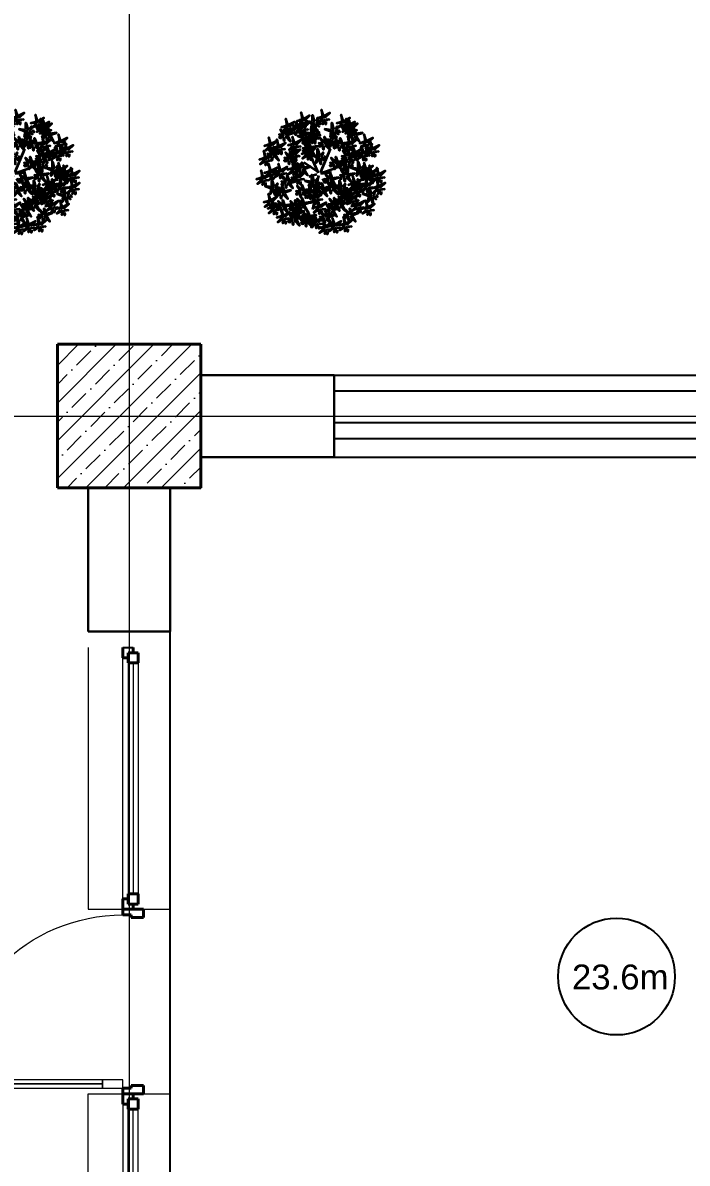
# Model space of a CAD drawing. Header units: millimetres. Extents: x 1531071 to 1560283, y -701792 to -691067.
# Drawn here: x 1545039 to 1545363, y -696759 to -696203 of the extents above; entities that cross this region are included whole.
import ezdxf

# ---------------------------------------------------------------- set-up
doc = ezdxf.new("R2010")
doc.units = ezdxf.units.MM
doc.header["$LTSCALE"] = 20
doc.header["$MEASUREMENT"] = 0
doc.linetypes.add('Dot & Dashed', pattern=[670.277762, 352.777767, -176.388884, 0, -141.111112])
doc.layers.add('AS-0', color=7, linetype='Continuous')
doc.layers.add('L-tree', color=102, linetype='Continuous')
for name, color, linetype, lineweight in [('L-shrub', 74, 'Continuous', 35), ('OXLAR', 6, 'Continuous', 5), ('Qapi', 5, 'Continuous', 13), ('RAZMERI', 251, 'Continuous', 5), ('wall ext', 30, 'Continuous', 30)]:
    doc.layers.add(name, color=color, linetype=linetype, lineweight=lineweight)
for name, color, linetype, lineweight, true_color in [('Двери ArchiCAD_Ном._пера__23', 7, 'Continuous', 40, 0xff6600), ('Двери ArchiCAD_Ном._пера__3', 7, 'Continuous', 20, 0xff6600), ('Двери ArchiCAD_Ном._пера__47', 7, 'Continuous', 25, 0x373737), ('Конструктив - Колонны_Ном._пера__202', 7, 'Continuous', 0, 0x38637a), ('Конструктив - Колонны_Ном._пера__28', 7, 'Continuous', 40, 0xffe4e1), ('Окна ArchiCAD_Ном._пера__23', 7, 'Continuous', 40, 0xff6600), ('Окна ArchiCAD_Ном._пера__3', 7, 'Continuous', 20, 0xff6600), ('Окна ArchiCAD_Ном._пера__47', 7, 'Continuous', 25, 0x373737)]:
    doc.layers.add(name, color=color, linetype=linetype, lineweight=lineweight, true_color=true_color)
doc.styles.add('СГЕНЕРИР_СТИЛЬ_1', font='arial.ttf')

# ---------------------------------------------------------------- blocks, each defined once
blk = doc.blocks.new('Однопольная дверь 17')
at = {"layer": 'Двери ArchiCAD_Ном._пера__23', "linetype": 'Continuous'}
for p, q in [((-422, 0), (-450, 0)), ((-450, 0), (-450, -100)), ((-422, -40), (-422, 0)), ((450, 0), (422, 0)), ((422, 0), (422, -40)), ((450, -100), (450, 0)), ((-410, -40), (-422, -40)), ((-410, -100), (-410, -40)), ((422, -40), (410, -40)), ((410, -40), (410, -100)), ((-450, -100), (-410, -100)), ((410, -100), (450, -100))]:
    blk.add_line(p, q, dxfattribs=at)
at = {"layer": 'Двери ArchiCAD_Ном._пера__3', "linetype": 'Continuous'}
for p, q in [((382, 744), (382, 844)), ((382, 844), (422, 844)), ((422, 844), (422, 744)), ((382, 744), (402, 744)), ((382, 100), (382, 744)), ((422, 744), (382, 744)), ((402, 744), (422, 744)), ((402, 100), (402, 744)), ((402, 744), (402, 100)), ((402, 744), (402, 100)), ((422, 744), (422, 100)), ((402, 100), (382, 100)), ((382, 0), (382, 100)), ((382, 100), (422, 100)), ((422, 100), (402, 100)), ((422, 100), (422, 0)), ((422, 0), (382, 0))]:
    blk.add_line(p, q, dxfattribs=at)
blk.add_arc((422, 0), 844, 90, 180, dxfattribs=at)
at = {"layer": 'Двери ArchiCAD_Ном._пера__47', "linetype": 'Continuous'}
for p, q in [((-450, 0), (-450, -100)), ((450, 0), (450, -100))]:
    blk.add_line(p, q, dxfattribs=at)
blk = doc.blocks.new('hghjgjgjghjgj')
at = {"layer": 'Окна ArchiCAD_Ном._пера__23', "color": 4, "linetype": 'Continuous'}
for p, q in [((-1075.5, -555.7), (-1075.5, -505.7)), ((-1050.5, -555.7), (-1075.5, -555.7)), ((-1025.5, -530.7), (-1050.5, -530.7)), ((-1050.5, -530.7), (-1050.5, -555.7)), ((-1050.5, -580.7), (-1050.5, -530.7)), ((-1050.5, -530.7), (-1000.5, -530.7)), ((-1025.5, -505.7), (-1025.5, -530.7)), ((-1000.5, -530.7), (-1000.5, -580.7)), ((-1000.5, -580.7), (-1050.5, -580.7)), ((-1050.5, -1755.7), (-1050.5, -1705.7)), ((-1050.5, -1705.7), (-1000.5, -1705.7)), ((-1000.5, -1705.7), (-1000.5, -1755.7)), ((-1075.5, -1780.7), (-1075.5, -1730.7)), ((-1075.5, -1730.7), (-1050.5, -1730.7)), ((-1050.5, -1730.7), (-1050.5, -1755.7)), ((-1050.5, -1755.7), (-1025.5, -1755.7)), ((-1000.5, -1755.7), (-1050.5, -1755.7)), ((-1025.5, -1755.7), (-1025.5, -1780.7)), ((-1075.5, -2680.7), (-1075.5, -2730.7)), ((-1050.5, -2730.7), (-1050.5, -2705.7)), ((-1050.5, -2705.7), (-1025.5, -2705.7)), ((-1050.5, -2705.7), (-1050.5, -2755.7)), ((-1000.5, -2705.7), (-1050.5, -2705.7)), ((-1025.5, -2705.7), (-1025.5, -2680.7)), ((-1000.5, -2755.7), (-1000.5, -2705.7)), ((-1075.5, -2730.7), (-1050.5, -2730.7)), ((-1050.5, -2755.7), (-1000.5, -2755.7)), ((-1000.5, -3880.7), (-1050.5, -3880.7)), ((-1050.5, -3880.7), (-1050.5, -3930.7)), ((-1000.5, -3930.7), (-1000.5, -3880.7)), ((-1050.5, -3905.7), (-1075.5, -3905.7)), ((-1075.5, -3905.7), (-1075.5, -3955.7)), ((-1050.5, -3930.7), (-1050.5, -3905.7)), ((-1025.5, -3930.7), (-1050.5, -3930.7)), ((-1050.5, -3930.7), (-1000.5, -3930.7)), ((-1025.5, -3955.7), (-1025.5, -3930.7))]:
    blk.add_line(p, q, dxfattribs=at)
at = {"layer": 'Окна ArchiCAD_Ном._пера__3', "color": 4, "linetype": 'Continuous'}
for p, q in [((-1245.5, -505.7), (-1245.5, -1780.7)), ((-1075.5, -1730.7), (-1075.5, -555.7)), ((-845.5, -505.7), (-845.5, -1780.7)), ((-1050.5, -580.7), (-1050.5, -1705.7)), ((-1025.5, -580.7), (-1025.5, -1705.7)), ((-1000.5, -580.7), (-1000.5, -1705.7)), ((-1000.5, -580.7), (-1000.5, -1705.7)), ((-1245.5, -3955.7), (-1245.5, -2680.7)), ((-845.5, -3955.7), (-845.5, -2680.7)), ((-1075.5, -2730.7), (-1075.5, -3905.7)), ((-1050.5, -3880.7), (-1050.5, -2755.7)), ((-1025.5, -3880.7), (-1025.5, -2755.7)), ((-1000.5, -3880.7), (-1000.5, -2755.7)), ((-1000.5, -3880.7), (-1000.5, -2755.7))]:
    blk.add_line(p, q, dxfattribs=at)
at = {"layer": 'Окна ArchiCAD_Ном._пера__3', "linetype": 'Continuous'}
for p, q in [((-1245.5, -1780.7), (-845.5, -1780.7)), ((-1245.5, -2680.7), (-845.5, -2680.7))]:
    blk.add_line(p, q, dxfattribs=at)
at = {"layer": 'Окна ArchiCAD_Ном._пера__47', "color": 4, "linetype": 'Continuous'}
for p, q in [((-1075.5, -505.7), (-1025.5, -505.7)), ((-1075.5, -2680.7), (-1025.5, -2680.7)), ((-1075.5, -3955.7), (-1025.5, -3955.7))]:
    blk.add_line(p, q, dxfattribs=at)
at = {"layer": 'Окна ArchiCAD_Ном._пера__3', "linetype": 'Continuous', "zscale": 1000, "rotation": 89.99999999999984}
blk.add_blockref('Однопольная дверь 17', (-1075.5, -2230.7), dxfattribs=at)
blk = doc.blocks.new('bamboo')
at = {"color": 32}
blk.add_line((390, 162), (546, 218), dxfattribs=at)
at = {"layer": 'L-shrub', "color": 32}
for p, q in [((-12, 40), (-247, 564)), ((43, 73), (278, 631)), ((-24, 62), (-370, 296)), ((-57, 6), (-247, -50)), ((32, 40), (390, 162)), ((43, 28), (301, 62)), ((-471, -139), (-761, -217)), ((-12, -16), (-113, -440)), ((77, -94), (122, -173)), ((-124, -653), (-158, -842))]:
    blk.add_line(p, q, dxfattribs=at)
at = {"layer": 'L-shrub'}
for points in [[(-388, 1357), (-437, 1504), (-414, 1335), (-388, 1357)], [(-372, 1355), (-230, 1429), (-344, 1320), (-365, 1346)], [(-161, 1285), (-160, 1445), (-117, 1294), (-150, 1287)], [(79, 1419), (108, 1385), (-52, 1368), (71, 1412)], [(104, 1425), (54, 1572), (78, 1403), (104, 1425)], [(119, 1423), (261, 1497), (148, 1389), (127, 1415)], [(582, 1302), (532, 1450), (556, 1281), (582, 1302)], [(-802, 1140), (-783, 1098), (-892, 1037), (-795, 1131)], [(-773, 987), (-807, 958), (-827, 1118), (-780, 996)], [(-757, 1119), (-767, 1009), (-727, 1100), (-750, 1111)], [(-741, 1205), (-599, 1279), (-712, 1170), (-734, 1196)], [(-692, 1129), (-614, 1121), (-703, 1106), (-701, 1122)], [(-581, 1112), (-692, 1120), (-599, 1081), (-590, 1104)], [(-562, 1158), (-603, 1137), (-666, 1245), (-570, 1151)], [(-439, 1174), (-411, 1139), (-571, 1123), (-448, 1167)], [(-500, 1137), (-534, 1108), (-554, 1268), (-507, 1146)], [(-461, 1112), (-441, 1071), (-550, 1010), (-454, 1104)], [(-412, 1351), (-384, 1316), (-544, 1300), (-421, 1344)], [(-434, 1290), (-414, 1248), (-523, 1187), (-427, 1281)], [(-494, 1113), (-347, 1165), (-516, 1138), (-494, 1113)], [(-415, 1179), (-464, 1327), (-441, 1158), (-415, 1179)], [(-388, 1269), (-399, 1159), (-358, 1250), (-381, 1261)], [(-399, 1178), (-257, 1251), (-371, 1143), (-392, 1169)], [(-330, 1216), (-336, 1153), (-319, 1167), (-323, 1207)], [(-324, 1279), (-245, 1271), (-334, 1256), (-332, 1272)], [(-169, 1272), (-323, 1296), (-162, 1239), (-169, 1272)], [(-156, 961), (-205, 1109), (-182, 940), (-156, 961)], [(-176, 1248), (-132, 1257), (-192, 1107), (-173, 1237)], [(-174, 1012), (-174, 1172), (-131, 1021), (-163, 1015)], [(-131, 1200), (-85, 1198), (-82, 1073), (-120, 1202)], [(-92, 1231), (0, 1171), (-62, 1249), (-81, 1233)], [(-71, 1292), (-28, 1359), (-55, 1273), (-69, 1281)], [(58, 1358), (77, 1316), (-31, 1255), (65, 1349)], [(-18, 1258), (35, 1223), (30, 1245), (-7, 1260)], [(103, 1337), (93, 1227), (133, 1319), (110, 1329)], [(295, 1081), (141, 1106), (302, 1048), (295, 1081)], [(162, 1284), (156, 1221), (173, 1235), (169, 1276)], [(168, 1347), (246, 1339), (158, 1324), (159, 1340)], [(304, 1094), (304, 1254), (347, 1103), (314, 1096)], [(393, 1102), (437, 1168), (409, 1082), (396, 1091)], [(557, 1296), (586, 1262), (425, 1246), (549, 1289)], [(536, 1235), (555, 1193), (446, 1133), (543, 1226)], [(680, 1201), (709, 1166), (548, 1150), (671, 1194)], [(658, 1140), (678, 1098), (569, 1037), (665, 1131)], [(581, 1215), (571, 1105), (611, 1196), (588, 1206)], [(597, 1300), (739, 1374), (626, 1266), (604, 1292)], [(748, 1160), (777, 1126), (617, 1109), (740, 1153)], [(640, 1161), (634, 1099), (651, 1113), (647, 1153)], [(646, 1224), (724, 1217), (635, 1202), (637, 1217)], [(704, 1207), (655, 1354), (679, 1185), (704, 1207)], [(704, 1119), (694, 1009), (734, 1100), (711, 1111)], [(720, 1205), (862, 1279), (749, 1170), (727, 1196)], [(773, 1166), (723, 1313), (747, 1144), (773, 1166)], [(768, 1129), (847, 1121), (758, 1106), (760, 1122)], [(788, 1164), (930, 1238), (817, 1130), (796, 1155)], [(892, 987), (859, 958), (839, 1118), (885, 996)], [(-854, 962), (-965, 970), (-872, 931), (-863, 954)], [(-843, 898), (-849, 819), (-866, 907), (-851, 906)], [(-768, 947), (-692, 807), (-802, 918), (-777, 940)], [(-698, 1066), (-704, 1003), (-687, 1017), (-691, 1057)], [(-633, 1052), (-696, 1057), (-682, 1040), (-642, 1045)], [(-593, 770), (-642, 918), (-618, 749), (-593, 770)], [(-570, 1048), (-576, 969), (-593, 1057), (-578, 1056)], [(-577, 769), (-435, 842), (-548, 734), (-570, 760)], [(-495, 1097), (-419, 957), (-529, 1068), (-504, 1090)], [(-374, 917), (-528, 942), (-367, 884), (-374, 917)], [(-415, 1092), (-426, 982), (-386, 1073), (-408, 1083)], [(-380, 893), (-337, 902), (-397, 753), (-378, 882)], [(-365, 930), (-365, 1090), (-322, 940), (-355, 933)], [(-357, 1039), (-363, 976), (-346, 990), (-350, 1030)], [(-351, 1102), (-272, 1094), (-361, 1079), (-360, 1095)], [(-183, 999), (-337, 1024), (-176, 966), (-183, 999)], [(-336, 845), (-290, 844), (-287, 719), (-325, 848)], [(-180, 955), (-152, 921), (-312, 905), (-189, 948)], [(-297, 876), (-204, 816), (-266, 894), (-286, 879)], [(-202, 894), (-182, 853), (-291, 792), (-195, 885)], [(-276, 938), (-232, 1004), (-260, 918), (-273, 927)], [(-223, 903), (-170, 869), (-174, 891), (-212, 906)], [(-189, 975), (-146, 984), (-206, 835), (-187, 964)], [(-156, 874), (-167, 764), (-126, 855), (-149, 865)], [(-145, 927), (-99, 925), (-96, 801), (-134, 929)], [(-140, 960), (2, 1033), (-112, 925), (-133, 951)], [(-106, 958), (-13, 898), (-75, 976), (-95, 960)], [(-92, 883), (-13, 876), (-102, 861), (-100, 876)], [(-85, 1020), (-41, 1086), (-69, 1000), (-82, 1009)], [(-32, 985), (21, 951), (17, 973), (-21, 987)], [(121, 803), (80, 783), (16, 890), (112, 796)], [(281, 835), (128, 860), (288, 803), (281, 835)], [(183, 783), (149, 754), (129, 914), (175, 791)], [(289, 1057), (332, 1066), (272, 916), (291, 1046)], [(290, 849), (291, 1008), (334, 858), (301, 851)], [(333, 1009), (379, 1007), (382, 882), (344, 1011)], [(372, 1040), (465, 980), (402, 1058), (383, 1042)], [(380, 856), (423, 922), (395, 837), (382, 845)], [(503, 776), (462, 755), (399, 863), (495, 769)], [(446, 1067), (499, 1033), (495, 1054), (457, 1069)], [(565, 756), (531, 726), (511, 886), (558, 764)], [(727, 1099), (746, 1057), (638, 996), (734, 1090)], [(745, 784), (696, 931), (720, 762), (745, 784)], [(759, 902), (696, 907), (711, 890), (751, 895)], [(811, 962), (701, 970), (793, 931), (803, 954)], [(831, 1008), (789, 987), (726, 1095), (822, 1001)], [(762, 1066), (756, 1003), (774, 1017), (770, 1057)], [(761, 782), (903, 856), (790, 748), (768, 774)], [(772, 1078), (762, 968), (802, 1060), (779, 1070)], [(822, 898), (816, 819), (799, 907), (815, 906)], [(831, 1025), (825, 962), (842, 976), (838, 1016)], [(837, 1088), (915, 1080), (827, 1065), (828, 1081)], [(897, 947), (974, 807), (863, 918), (889, 940)], [(899, 963), (1045, 1015), (877, 988), (899, 963)], [(1141, 825), (1092, 972), (1115, 803), (1141, 825)], [(1157, 823), (1299, 897), (1185, 789), (1164, 815)], [(-959, 700), (-817, 774), (-931, 666), (-952, 692)], [(-911, 624), (-832, 617), (-921, 602), (-919, 617)], [(-617, 765), (-588, 730), (-749, 714), (-626, 757)], [(-639, 703), (-619, 662), (-728, 601), (-632, 695)], [(-593, 683), (-603, 573), (-563, 664), (-586, 674)], [(-535, 630), (-541, 567), (-523, 581), (-527, 621)], [(-529, 693), (-450, 685), (-539, 670), (-537, 685)], [(-289, 560), (-261, 526), (-421, 509), (-298, 553)], [(-333, 575), (-396, 580), (-381, 563), (-341, 568)], [(-281, 634), (-391, 643), (-299, 604), (-289, 627)], [(-262, 681), (-303, 660), (-366, 768), (-270, 673)], [(-265, 566), (-314, 713), (-291, 544), (-265, 566)], [(-270, 570), (-276, 492), (-293, 580), (-277, 579)], [(-200, 660), (-234, 631), (-253, 791), (-207, 669)], [(-249, 564), (-107, 638), (-221, 530), (-242, 555)], [(-195, 620), (-118, 480), (-229, 591), (-203, 613)], [(-194, 636), (-47, 688), (-216, 661), (-194, 636)], [(-98, 821), (-104, 758), (-86, 772), (-91, 812)], [(-38, 467), (-37, 627), (6, 476), (-27, 469)], [(49, 698), (-14, 702), (1, 686), (41, 690)], [(101, 757), (-9, 765), (83, 727), (93, 750)], [(112, 693), (106, 614), (89, 703), (105, 701)], [(187, 743), (264, 602), (153, 714), (179, 736)], [(189, 759), (335, 811), (167, 784), (189, 759)], [(275, 811), (319, 820), (259, 671), (277, 800)], [(319, 763), (365, 762), (369, 637), (330, 766)], [(358, 795), (451, 734), (389, 812), (369, 797)], [(432, 670), (369, 675), (383, 658), (423, 663)], [(484, 730), (373, 738), (465, 700), (475, 723)], [(433, 822), (486, 787), (481, 809), (444, 824)], [(495, 666), (489, 587), (472, 675), (487, 674)], [(570, 716), (646, 575), (536, 686), (561, 708)], [(571, 731), (717, 784), (549, 757), (571, 731)], [(680, 490), (639, 469), (576, 577), (672, 482)], [(721, 778), (750, 744), (589, 727), (712, 771)], [(699, 717), (719, 675), (610, 614), (706, 708)], [(742, 469), (708, 440), (689, 600), (735, 478)], [(745, 697), (734, 586), (775, 678), (752, 688)], [(803, 643), (797, 580), (815, 595), (810, 635)], [(809, 706), (888, 699), (799, 683), (801, 699)], [(868, 552), (819, 700), (842, 531), (868, 552)], [(884, 550), (1026, 624), (912, 516), (891, 542)], [(1117, 819), (1145, 785), (985, 768), (1108, 812)], [(1095, 758), (1115, 716), (1006, 655), (1102, 749)], [(1073, 552), (1024, 700), (1047, 531), (1073, 552)], [(1089, 550), (1231, 624), (1117, 516), (1096, 542)], [(1141, 737), (1130, 627), (1171, 719), (1148, 729)], [(1267, 642), (1296, 607), (1135, 591), (1259, 635)], [(1245, 580), (1265, 539), (1156, 478), (1253, 572)], [(1199, 684), (1193, 621), (1211, 636), (1206, 676)], [(1205, 747), (1284, 739), (1195, 724), (1197, 740)], [(1292, 647), (1242, 795), (1266, 626), (1292, 647)], [(1291, 560), (1281, 450), (1321, 541), (1298, 552)], [(1307, 646), (1449, 719), (1336, 611), (1314, 637)], [(1356, 570), (1434, 562), (1345, 547), (1347, 563)], [(-784, 343), (-847, 348), (-832, 331), (-792, 336)], [(-731, 403), (-842, 411), (-750, 372), (-740, 395)], [(-712, 449), (-753, 428), (-816, 536), (-721, 441)], [(-721, 338), (-727, 260), (-744, 348), (-728, 347)], [(-606, 184), (-656, 331), (-632, 163), (-606, 184)], [(-425, 190), (-467, 169), (-530, 277), (-434, 182)], [(-364, 169), (-397, 140), (-417, 300), (-371, 178)], [(-207, 425), (-213, 362), (-196, 376), (-200, 416)], [(-201, 488), (-122, 480), (-211, 465), (-210, 481)], [(-46, 454), (-200, 478), (-40, 421), (-46, 454)], [(-53, 429), (-9, 439), (-69, 289), (-50, 418)], [(-8, 382), (38, 380), (41, 255), (2, 384)], [(31, 413), (123, 352), (61, 431), (42, 415)], [(52, 474), (95, 540), (68, 455), (54, 463)], [(105, 440), (158, 405), (153, 427), (116, 442)], [(374, 280), (264, 288), (356, 250), (366, 273)], [(394, 326), (353, 305), (290, 413), (385, 319)], [(456, 306), (422, 276), (402, 436), (448, 314)], [(462, 281), (608, 334), (440, 307), (462, 281)], [(609, 263), (455, 287), (616, 230), (609, 263)], [(609, 384), (546, 389), (561, 372), (601, 377)], [(661, 444), (551, 452), (643, 413), (653, 436)], [(618, 276), (618, 436), (661, 285), (628, 278)], [(672, 379), (666, 301), (649, 389), (665, 388)], [(707, 283), (751, 349), (723, 264), (710, 272)], [(844, 546), (872, 512), (712, 496), (835, 539)], [(747, 429), (824, 289), (713, 400), (739, 422)], [(748, 445), (895, 497), (727, 470), (748, 445)], [(822, 485), (842, 443), (733, 383), (829, 476)], [(868, 465), (857, 355), (898, 446), (875, 456)], [(1049, 546), (1077, 512), (917, 496), (1040, 539)], [(926, 411), (920, 349), (937, 363), (933, 403)], [(932, 474), (1011, 467), (922, 452), (924, 467)], [(1027, 485), (1047, 443), (938, 383), (1034, 476)], [(945, 153), (946, 313), (989, 162), (956, 155)], [(1073, 465), (1062, 355), (1103, 446), (1080, 456)], [(1141, 143), (1092, 291), (1115, 122), (1141, 143)], [(1131, 411), (1125, 349), (1142, 363), (1138, 403)], [(1137, 474), (1216, 467), (1127, 452), (1128, 467)], [(1349, 507), (1343, 444), (1361, 458), (1357, 498)], [(-631, 178), (-602, 144), (-762, 128), (-639, 171)], [(-607, 97), (-617, -13), (-577, 78), (-600, 88)], [(-590, 182), (-449, 256), (-562, 148), (-583, 174)], [(-511, -21), (-560, 127), (-536, -42), (-511, -21)], [(-497, 84), (-560, 89), (-545, 72), (-505, 77)], [(-445, 144), (-555, 152), (-463, 113), (-453, 136)], [(-548, 43), (-554, -20), (-537, -5), (-541, 35)], [(-542, 106), (-464, 99), (-552, 83), (-551, 99)], [(-495, -22), (-353, 51), (-466, -57), (-488, -31)], [(-358, 145), (-211, 197), (-379, 170), (-358, 145)], [(257, -69), (216, -90), (153, 18), (249, -77)], [(322, 220), (259, 225), (274, 208), (314, 213)], [(319, -90), (285, -119), (266, 41), (312, -81)], [(385, 216), (379, 137), (362, 225), (378, 224)], [(460, 266), (537, 125), (427, 236), (452, 258)], [(640, 26), (598, 5), (535, 113), (631, 19)], [(603, 239), (646, 248), (586, 98), (605, 228)], [(647, 191), (693, 189), (696, 64), (658, 193)], [(701, 6), (667, -24), (648, 136), (694, 14)], [(686, 222), (779, 161), (716, 240), (697, 224)], [(707, -19), (854, 34), (686, 7), (707, -19)], [(760, 249), (813, 214), (809, 236), (771, 251)], [(937, 140), (783, 165), (943, 107), (937, 140)], [(930, 116), (974, 125), (914, -24), (932, 105)], [(974, 68), (1021, 66), (1024, -58), (985, 70)], [(1117, 137), (1145, 103), (985, 87), (1108, 130)], [(1095, 76), (1115, 34), (1006, -27), (1102, 67)], [(1014, 99), (1106, 39), (1044, 117), (1025, 101)], [(1035, 161), (1078, 227), (1051, 141), (1037, 150)], [(1158, -1), (1117, -22), (1054, 86), (1150, -9)], [(1088, 126), (1141, 92), (1136, 113), (1099, 128)], [(1240, 69), (1268, 35), (1108, 18), (1231, 62)], [(1218, 8), (1238, -34), (1129, -95), (1225, -1)], [(1141, 56), (1130, -54), (1171, 37), (1148, 47)], [(1157, 141), (1299, 215), (1185, 107), (1164, 133)], [(1220, -22), (1186, -51), (1167, 109), (1213, -13)], [(1199, 2), (1193, -60), (1211, -46), (1206, -6)], [(1205, 65), (1284, 58), (1195, 42), (1197, 58)], [(1226, -46), (1373, 6), (1204, -21), (1226, -46)], [(1264, 75), (1215, 222), (1238, 53), (1264, 75)], [(1280, 73), (1422, 147), (1308, 39), (1287, 65)], [(1417, 15), (1446, -20), (1286, -36), (1409, 8)], [(1442, 20), (1392, 168), (1416, -1), (1442, 20)], [(1457, 19), (1599, 92), (1486, -16), (1465, 10)], [(-712, -169), (-566, -116), (-734, -143), (-712, -169)], [(-535, -26), (-507, -61), (-667, -77), (-544, -33)], [(-557, -88), (-537, -129), (-646, -190), (-550, -96)], [(-425, -356), (-467, -376), (-530, -269), (-434, -363)], [(-511, -108), (-522, -218), (-481, -127), (-504, -117)], [(-453, -161), (-459, -224), (-441, -210), (-446, -170)], [(-447, -98), (-368, -106), (-457, -121), (-455, -105)], [(-364, -376), (-397, -405), (-417, -246), (-371, -368)], [(-197, -389), (-246, -241), (-222, -410), (-197, -389)], [(-189, -198), (-146, -189), (-206, -338), (-187, -209)], [(-174, -160), (-174, -1), (-131, -151), (-163, -158)], [(-145, -246), (-99, -247), (-96, -372), (-134, -243)], [(-106, -215), (-13, -275), (-75, -197), (-95, -212)], [(-85, -153), (-41, -87), (-69, -173), (-82, -164)], [(52, -315), (11, -336), (-52, -228), (44, -322)], [(-32, -187), (21, -222), (17, -200), (-21, -185)], [(114, -335), (80, -364), (61, -205), (107, -327)], [(186, -175), (123, -170), (137, -187), (177, -182)], [(238, -116), (128, -107), (220, -146), (229, -123)], [(298, -260), (257, -281), (194, -173), (290, -268)], [(249, -180), (243, -258), (226, -170), (242, -171)], [(324, -130), (400, -270), (290, -159), (315, -137)], [(325, -114), (472, -62), (303, -89), (325, -114)], [(360, -281), (326, -310), (307, -150), (353, -272)], [(366, -305), (513, -253), (344, -280), (366, -305)], [(495, -297), (495, -137), (538, -288), (506, -295)], [(568, -80), (505, -75), (520, -92), (560, -87)], [(620, -20), (510, -12), (602, -50), (612, -27)], [(584, -289), (628, -223), (600, -309), (587, -300)], [(631, -84), (625, -163), (608, -75), (624, -76)], [(663, -416), (614, -269), (638, -437), (663, -416)], [(706, -34), (783, -175), (672, -64), (698, -42)], [(844, -190), (872, -224), (712, -241), (835, -197)], [(822, -251), (842, -293), (733, -354), (829, -260)], [(907, -266), (797, -257), (889, -296), (898, -273)], [(868, -184), (819, -37), (842, -206), (868, -184)], [(926, -219), (885, -240), (822, -132), (918, -227)], [(868, -272), (857, -382), (898, -290), (875, -280)], [(923, -321), (874, -173), (897, -342), (923, -321)], [(884, -186), (1026, -112), (912, -220), (891, -194)], [(932, -262), (1011, -270), (922, -285), (924, -269)], [(988, -240), (954, -269), (935, -109), (981, -231)], [(939, -322), (1081, -249), (967, -357), (946, -331)], [(994, -264), (1141, -212), (972, -239), (994, -264)], [(1144, -231), (1173, -265), (1013, -282), (1136, -238)], [(1087, -107), (1024, -102), (1038, -119), (1078, -114)], [(1139, -47), (1029, -39), (1121, -78), (1130, -55)], [(1169, -225), (1119, -78), (1143, -247), (1169, -225)], [(1150, -112), (1144, -190), (1127, -102), (1143, -103)], [(1184, -227), (1326, -153), (1213, -261), (1191, -235)], [(1225, -62), (1301, -202), (1191, -91), (1217, -69)], [(1264, -13), (1253, -123), (1294, -31), (1271, -21)], [(1417, -272), (1446, -306), (1286, -322), (1409, -279)], [(1396, -47), (1415, -88), (1306, -149), (1403, -55)], [(1322, -66), (1316, -129), (1333, -114), (1329, -74)], [(1328, -3), (1407, -10), (1318, -26), (1320, -10)], [(1442, -266), (1392, -119), (1416, -287), (1442, -266)], [(1441, -67), (1431, -177), (1471, -86), (1448, -76)], [(1457, -268), (1599, -194), (1486, -302), (1465, -276)], [(1500, -120), (1494, -183), (1511, -169), (1507, -129)], [(1506, -57), (1584, -65), (1496, -80), (1497, -65)], [(-445, -402), (-555, -394), (-463, -432), (-453, -409)], [(-358, -400), (-211, -348), (-379, -375), (-358, -400)], [(-221, -394), (-193, -429), (-353, -445), (-230, -402)], [(-181, -390), (-39, -317), (-152, -425), (-174, -399)], [(-139, -529), (-145, -592), (-127, -578), (-132, -538)], [(-133, -466), (-54, -474), (-143, -489), (-141, -474)], [(-74, -512), (-123, -364), (-100, -533), (-74, -512)], [(-19, -420), (-82, -416), (-67, -433), (-27, -428)], [(33, -361), (-77, -353), (15, -391), (25, -368)], [(-58, -513), (84, -440), (-30, -548), (-51, -522)], [(44, -425), (38, -504), (21, -415), (37, -417)], [(119, -375), (196, -516), (85, -404), (111, -383)], [(120, -360), (267, -307), (99, -334), (120, -360)], [(227, -366), (164, -361), (178, -378), (218, -373)], [(279, -306), (169, -298), (261, -337), (270, -314)], [(486, -310), (332, -285), (493, -343), (486, -310)], [(480, -334), (523, -325), (463, -474), (482, -345)], [(579, -538), (469, -530), (561, -569), (571, -546)], [(599, -492), (557, -513), (494, -405), (590, -499)], [(639, -422), (668, -456), (507, -472), (631, -429)], [(524, -382), (570, -384), (573, -508), (535, -380)], [(617, -483), (637, -525), (528, -586), (625, -492)], [(563, -351), (656, -411), (594, -333), (574, -349)], [(660, -513), (626, -542), (607, -382), (653, -504)], [(637, -324), (690, -358), (686, -336), (648, -322)], [(666, -537), (813, -484), (645, -511), (666, -537)], [(663, -503), (653, -613), (693, -522), (670, -512)], [(789, -544), (818, -579), (658, -595), (781, -552)], [(679, -418), (821, -344), (708, -452), (686, -426)], [(727, -494), (806, -501), (717, -517), (719, -501)], [(814, -539), (764, -391), (788, -560), (814, -539)], [(899, -326), (927, -361), (767, -377), (890, -333)], [(877, -388), (897, -429), (788, -490), (884, -396)], [(855, -325), (792, -320), (806, -337), (846, -332)], [(829, -540), (971, -467), (858, -575), (836, -549)], [(918, -330), (912, -408), (895, -320), (911, -321)], [(922, -408), (912, -518), (952, -427), (930, -417)], [(926, -325), (920, -388), (937, -374), (933, -333)], [(993, -280), (1069, -420), (959, -309), (984, -287)], [(981, -461), (975, -524), (992, -510), (988, -470)], [(987, -398), (1065, -406), (977, -421), (978, -405)], [(1123, -292), (1142, -334), (1033, -395), (1130, -301)], [(1210, -487), (1056, -463), (1216, -520), (1210, -487)], [(1168, -312), (1158, -423), (1198, -331), (1175, -321)], [(1203, -511), (1247, -502), (1187, -652), (1206, -522)], [(1218, -474), (1219, -314), (1262, -465), (1229, -472)], [(1227, -366), (1221, -429), (1238, -414), (1234, -374)], [(1233, -303), (1311, -310), (1223, -326), (1224, -310)], [(1287, -528), (1379, -588), (1317, -510), (1298, -526)], [(1396, -333), (1415, -375), (1306, -436), (1403, -342)], [(1308, -467), (1351, -400), (1324, -486), (1310, -478)], [(1361, -501), (1414, -536), (1409, -514), (1372, -499)], [(1441, -353), (1431, -463), (1471, -372), (1448, -362)], [(1500, -407), (1494, -470), (1511, -455), (1507, -415)], [(1506, -344), (1584, -351), (1496, -367), (1497, -351)], [(-74, -599), (-85, -709), (-44, -618), (-67, -607)], [(-16, -652), (-22, -715), (-5, -701), (-9, -661)], [(-10, -589), (69, -597), (-20, -612), (-18, -596)], [(285, -806), (243, -826), (180, -719), (276, -813)], [(281, -775), (218, -770), (233, -787), (273, -782)], [(333, -715), (223, -707), (315, -746), (325, -723)], [(353, -669), (312, -690), (249, -582), (344, -677)], [(346, -826), (312, -855), (293, -696), (339, -818)], [(344, -780), (338, -858), (321, -770), (337, -771)], [(352, -850), (499, -798), (331, -825), (352, -850)], [(418, -775), (355, -770), (369, -787), (409, -782)], [(470, -715), (360, -707), (452, -746), (462, -723)], [(415, -690), (381, -719), (361, -559), (407, -681)], [(419, -730), (496, -870), (386, -759), (411, -737)], [(421, -714), (567, -662), (399, -689), (421, -714)], [(481, -780), (475, -858), (458, -770), (474, -771)], [(527, -598), (464, -593), (479, -610), (519, -605)], [(551, -690), (517, -719), (498, -559), (544, -681)], [(556, -730), (632, -870), (522, -759), (548, -737)], [(557, -714), (704, -662), (535, -689), (557, -714)], [(590, -602), (584, -681), (567, -593), (583, -594)], [(665, -553), (742, -693), (631, -582), (657, -560)], [(768, -606), (787, -647), (678, -708), (775, -614)], [(721, -557), (715, -620), (733, -605), (729, -565)], [(912, -708), (941, -743), (780, -759), (904, -715)], [(890, -769), (910, -811), (801, -872), (898, -778)], [(813, -626), (803, -736), (843, -645), (820, -635)], [(872, -679), (866, -742), (883, -728), (879, -688)], [(878, -616), (956, -624), (868, -639), (869, -624)], [(937, -703), (887, -555), (911, -724), (937, -703)], [(952, -704), (1094, -630), (981, -739), (959, -713)], [(1001, -780), (1079, -788), (990, -803), (992, -787)], [(1158, -776), (1186, -811), (1026, -827), (1149, -783)], [(1182, -771), (1133, -623), (1156, -792), (1182, -771)], [(1198, -772), (1340, -699), (1226, -807), (1205, -781)], [(1248, -559), (1294, -561), (1297, -686), (1258, -557)], [(1246, -848), (1325, -856), (1236, -871), (1238, -855)]]:
    blk.add_lwpolyline(points, dxfattribs=at)
at = {"layer": 'L-shrub', "color": 78}
for points in [[(-781, 1201), (-752, 1166), (-913, 1150), (-789, 1194)], [(-756, 1207), (-806, 1354), (-782, 1185), (-756, 1207)], [(-1166, 757), (-1215, 904), (-1192, 735), (-1166, 757)], [(-1150, 755), (-1008, 829), (-1122, 721), (-1143, 746)], [(-975, 702), (-1024, 850), (-1001, 681), (-975, 702)], [(-906, 902), (-969, 907), (-955, 890), (-915, 895)], [(-835, 1008), (-876, 987), (-939, 1095), (-843, 1001)], [(-767, 963), (-621, 1015), (-789, 988), (-767, 963)], [(-1289, 429), (-1338, 577), (-1315, 408), (-1289, 429)], [(-1190, 751), (-1162, 716), (-1322, 700), (-1199, 744)], [(-1212, 690), (-1192, 648), (-1301, 587), (-1205, 681)], [(-1122, 544), (-1163, 524), (-1226, 631), (-1130, 537)], [(-1166, 669), (-1177, 559), (-1136, 651), (-1159, 661)], [(-999, 696), (-971, 662), (-1131, 646), (-1008, 689)], [(-1108, 616), (-1114, 553), (-1097, 567), (-1101, 607)], [(-1060, 524), (-1094, 495), (-1113, 654), (-1067, 532)], [(-1102, 679), (-1023, 671), (-1112, 656), (-1111, 672)], [(-1021, 635), (-1001, 593), (-1110, 533), (-1014, 626)], [(-1054, 499), (-907, 552), (-1076, 525), (-1054, 499)], [(-975, 615), (-986, 505), (-945, 596), (-968, 606)], [(-917, 561), (-923, 499), (-906, 513), (-910, 553)], [(-650, 428), (-684, 399), (-704, 559), (-658, 437)], [(-620, 538), (-669, 686), (-646, 517), (-620, 538)], [(-604, 537), (-462, 610), (-576, 502), (-597, 528)], [(-1313, 424), (-1285, 389), (-1445, 373), (-1322, 417)], [(-1335, 362), (-1315, 321), (-1424, 260), (-1328, 354)], [(-1289, 342), (-1300, 232), (-1259, 323), (-1282, 333)], [(-1273, 428), (-1131, 501), (-1245, 393), (-1266, 419)], [(-1193, 439), (-1256, 443), (-1242, 426), (-1202, 431)], [(-1141, 498), (-1251, 506), (-1159, 468), (-1150, 491)], [(-1231, 289), (-1237, 226), (-1220, 240), (-1224, 280)], [(-1225, 352), (-1146, 344), (-1235, 329), (-1233, 345)], [(-1130, 434), (-1136, 355), (-1153, 444), (-1137, 442)], [(-1055, 484), (-979, 343), (-1089, 455), (-1063, 476)], [(-644, 533), (-616, 498), (-776, 482), (-653, 526)], [(-666, 471), (-646, 430), (-755, 369), (-659, 463)], [(-645, 388), (-569, 248), (-679, 359), (-654, 381)], [(-644, 404), (-498, 456), (-666, 429), (-644, 404)], [(-620, 451), (-631, 341), (-590, 432), (-613, 442)], [(-562, 398), (-568, 335), (-551, 349), (-555, 389)], [(-556, 461), (-477, 453), (-566, 438), (-564, 454)], [(-311, 499), (-291, 457), (-400, 396), (-304, 490)], [(-265, 478), (-276, 368), (-235, 460), (-258, 470)], [(-1357, -48), (-1406, 100), (-1383, -69), (-1357, -48)], [(-1341, -50), (-1199, 24), (-1313, -84), (-1334, -58)], [(-1190, 96), (-1162, 62), (-1322, 46), (-1199, 89)], [(-1212, 35), (-1192, -7), (-1301, -67), (-1205, 26)], [(-1166, 102), (-1215, 250), (-1192, 81), (-1166, 102)], [(-1166, 15), (-1177, -95), (-1136, -4), (-1159, 6)], [(-1150, 100), (-1008, 174), (-1122, 66), (-1143, 92)], [(-1102, 24), (-1023, 17), (-1112, 2), (-1111, 17)], [(-958, 110), (-930, 76), (-1090, 59), (-967, 103)], [(-980, 49), (-960, 7), (-1069, -54), (-973, 40)], [(-934, 116), (-983, 263), (-960, 94), (-934, 116)], [(-934, 28), (-945, -82), (-904, 10), (-927, 20)], [(-918, 114), (-776, 188), (-890, 80), (-911, 105)], [(-870, 38), (-791, 30), (-880, 15), (-878, 31)], [(-652, 117), (-632, 75), (-741, 14), (-645, 108)], [(-434, 79), (-440, 1), (-457, 89), (-441, 88)], [(-359, 129), (-282, -11), (-393, 100), (-367, 122)], [(-1381, -54), (-1353, -88), (-1513, -104), (-1390, -61)], [(-1403, -115), (-1383, -157), (-1492, -217), (-1396, -124)], [(-1358, -135), (-1368, -245), (-1328, -154), (-1350, -144)], [(-1152, -296), (-1306, -272), (-1145, -329), (-1152, -296)], [(-1299, -188), (-1305, -251), (-1288, -237), (-1292, -197)], [(-1293, -126), (-1215, -133), (-1303, -148), (-1302, -133)], [(-1144, -283), (-1143, -123), (-1100, -274), (-1133, -281)], [(-1108, -39), (-1114, -101), (-1097, -87), (-1101, -47)], [(-1054, -276), (-1011, -210), (-1038, -295), (-1052, -287)], [(-852, -230), (-915, -225), (-900, -242), (-860, -237)], [(-800, -170), (-910, -162), (-818, -200), (-808, -177)], [(-841, -404), (-875, -433), (-895, -273), (-849, -395)], [(-780, -124), (-822, -145), (-885, -37), (-789, -131)], [(-876, -25), (-882, -88), (-865, -74), (-869, -33)], [(-789, -234), (-795, -313), (-812, -225), (-796, -226)], [(-719, -144), (-752, -174), (-772, -14), (-726, -136)], [(-714, -184), (-637, -325), (-748, -214), (-722, -192)], [(-183, -174), (-337, -149), (-176, -206), (-183, -174)], [(-1180, -607), (-1229, -459), (-1205, -628), (-1180, -607)], [(-1159, -321), (-1115, -311), (-1175, -461), (-1156, -331)], [(-1164, -609), (-1022, -535), (-1135, -643), (-1157, -617)], [(-1114, -368), (-1068, -370), (-1065, -495), (-1103, -366)], [(-1075, -337), (-983, -398), (-1045, -319), (-1064, -335)], [(-975, -489), (-1038, -484), (-1023, -501), (-983, -496)], [(-923, -429), (-1033, -421), (-941, -459), (-931, -436)], [(-903, -383), (-944, -404), (-1007, -296), (-912, -390)], [(-1001, -310), (-948, -345), (-953, -323), (-990, -308)], [(-912, -493), (-918, -572), (-935, -484), (-919, -485)], [(-837, -444), (-760, -584), (-870, -473), (-845, -451)], [(-835, -428), (-689, -375), (-857, -402), (-835, -428)], [(-497, -461), (-560, -457), (-545, -474), (-505, -469)], [(-434, -466), (-440, -545), (-457, -456), (-441, -458)], [(-359, -416), (-282, -557), (-393, -445), (-367, -424)], [(-243, -456), (-223, -497), (-332, -558), (-236, -464)], [(-98, -517), (-70, -552), (-230, -568), (-107, -524)], [(-197, -476), (-208, -586), (-167, -495), (-190, -485)], [(290, -371), (284, -449), (267, -361), (283, -362)], [(365, -321), (441, -461), (331, -350), (356, -328)], [(-1204, -613), (-1176, -647), (-1336, -663), (-1213, -620)], [(-1226, -674), (-1206, -716), (-1315, -776), (-1219, -683)], [(-1108, -763), (-1080, -797), (-1240, -813), (-1117, -770)], [(-1130, -824), (-1110, -866), (-1219, -926), (-1123, -833)], [(-1180, -694), (-1191, -804), (-1150, -713), (-1173, -703)], [(-1084, -757), (-1133, -609), (-1110, -778), (-1084, -757)], [(-1122, -748), (-1128, -810), (-1110, -796), (-1115, -756)], [(-1116, -685), (-1037, -692), (-1126, -707), (-1124, -692)], [(-1068, -759), (-926, -685), (-1040, -793), (-1061, -767)], [(-961, -829), (-1024, -825), (-1009, -842), (-969, -837)], [(-909, -770), (-1019, -762), (-927, -800), (-917, -777)], [(-890, -724), (-931, -745), (-994, -637), (-898, -731)], [(-898, -834), (-904, -913), (-921, -825), (-905, -826)], [(-828, -744), (-862, -774), (-881, -614), (-835, -736)], [(-823, -784), (-746, -925), (-857, -814), (-831, -792)], [(-822, -769), (-675, -716), (-844, -743), (-822, -769)], [(-661, -829), (-724, -825), (-709, -842), (-669, -837)], [(-609, -770), (-719, -762), (-627, -800), (-617, -777)], [(-589, -724), (-630, -745), (-693, -637), (-598, -731)], [(-576, -888), (-617, -908), (-680, -801), (-584, -895)], [(-598, -834), (-604, -913), (-621, -825), (-605, -826)], [(-527, -744), (-561, -774), (-581, -614), (-535, -736)], [(-514, -908), (-548, -937), (-567, -777), (-521, -900)], [(-497, -775), (-560, -770), (-545, -787), (-505, -782)], [(-523, -784), (-446, -925), (-556, -814), (-531, -792)], [(-445, -715), (-555, -707), (-463, -746), (-453, -723)], [(-521, -769), (-375, -716), (-543, -743), (-521, -769)], [(-425, -669), (-467, -690), (-530, -582), (-434, -677)], [(-434, -780), (-440, -858), (-457, -770), (-441, -771)], [(-364, -690), (-397, -719), (-417, -559), (-371, -681)], [(-359, -730), (-282, -870), (-393, -759), (-367, -737)], [(-358, -714), (-211, -662), (-379, -689), (-358, -714)], [(-120, -579), (-100, -620), (-209, -681), (-113, -587)], [(-16, -749), (12, -783), (-148, -800), (-25, -756)], [(-38, -810), (-18, -852), (-127, -913), (-31, -819)], [(8, -743), (-41, -596), (-18, -765), (8, -743)], [(24, -745), (166, -671), (52, -779), (31, -754)], [(72, -821), (151, -829), (62, -844), (64, -828)], [(489, -669), (448, -690), (385, -582), (481, -677)], [(797, -949), (763, -978), (743, -818), (790, -941)], [(936, -790), (926, -900), (966, -809), (943, -798)], [(-1084, -844), (-1095, -954), (-1055, -863), (-1077, -853)], [(-1026, -898), (-1032, -960), (-1015, -946), (-1019, -906)], [(-1020, -835), (-941, -842), (-1030, -857), (-1029, -842)], [(-890, -981), (-862, -1015), (-1022, -1032), (-899, -988)], [(-912, -1042), (-892, -1084), (-1001, -1145), (-905, -1051)], [(-866, -975), (-915, -828), (-891, -997), (-866, -975)], [(-866, -1062), (-877, -1173), (-836, -1081), (-859, -1071)], [(-850, -977), (-708, -903), (-821, -1011), (-843, -985)], [(-802, -1053), (-723, -1060), (-812, -1076), (-810, -1060)], [(-636, -1070), (-746, -1062), (-654, -1100), (-644, -1077)], [(-617, -1024), (-658, -1045), (-721, -937), (-625, -1031)], [(-647, -993), (-710, -988), (-695, -1005), (-655, -1000)], [(-595, -934), (-705, -925), (-613, -964), (-603, -941)], [(-555, -1044), (-589, -1074), (-608, -914), (-562, -1036)], [(-584, -998), (-590, -1077), (-607, -988), (-591, -989)], [(-550, -1084), (-473, -1225), (-584, -1114), (-558, -1092)], [(-549, -1069), (-402, -1016), (-570, -1043), (-549, -1069)], [(-509, -948), (-432, -1088), (-543, -977), (-517, -955)], [(-508, -932), (-361, -880), (-530, -907), (-508, -932)], [(-322, -1111), (-432, -1103), (-340, -1141), (-330, -1118)], [(-360, -1089), (-423, -1084), (-409, -1101), (-369, -1096)], [(-308, -1029), (-418, -1021), (-326, -1059), (-317, -1036)], [(-303, -1065), (-344, -1086), (-407, -978), (-311, -1072)], [(-289, -983), (-330, -1004), (-393, -896), (-297, -990)], [(-297, -1093), (-303, -1172), (-320, -1084), (-305, -1085)], [(-241, -1085), (-275, -1114), (-294, -955), (-248, -1077)], [(-227, -1004), (-261, -1033), (-280, -873), (-234, -995)], [(-222, -1043), (-146, -1184), (-256, -1073), (-231, -1051)], [(-235, -1110), (-88, -1057), (-256, -1084), (-235, -1110)], [(-221, -1028), (-74, -975), (-243, -1002), (-221, -1028)], [(-60, -1098), (-109, -950), (-86, -1119), (-60, -1098)], [(-44, -1099), (98, -1026), (-16, -1134), (-37, -1108)], [(8, -831), (-3, -941), (38, -849), (15, -839)], [(77, -1089), (14, -1084), (28, -1101), (68, -1096)], [(129, -1029), (18, -1021), (111, -1059), (120, -1036)], [(148, -983), (107, -1004), (44, -896), (140, -990)], [(66, -884), (60, -947), (77, -933), (73, -893)], [(145, -1234), (95, -1087), (119, -1256), (145, -1234)], [(140, -1093), (134, -1172), (117, -1084), (132, -1085)], [(213, -911), (150, -907), (165, -924), (205, -919)], [(265, -852), (155, -844), (247, -882), (257, -859)], [(210, -1004), (176, -1033), (156, -873), (203, -995)], [(215, -1043), (291, -1184), (181, -1073), (206, -1051)], [(216, -1028), (362, -975), (194, -1002), (216, -1028)], [(276, -916), (270, -995), (253, -906), (269, -908)], [(351, -866), (428, -1007), (317, -895), (343, -873)], [(377, -1193), (327, -1046), (351, -1215), (377, -1193)], [(636, -1166), (587, -1019), (610, -1187), (636, -1166)], [(664, -1034), (601, -1029), (615, -1046), (655, -1041)], [(716, -975), (605, -966), (698, -1005), (707, -982)], [(735, -928), (694, -949), (631, -841), (727, -936)], [(652, -1168), (794, -1094), (680, -1202), (659, -1176)], [(727, -1039), (721, -1117), (704, -1029), (719, -1030)], [(802, -989), (878, -1129), (768, -1018), (793, -996)], [(803, -973), (950, -921), (781, -948), (803, -973)], [(995, -843), (989, -906), (1006, -892), (1002, -852)], [(1136, -838), (1156, -879), (1047, -940), (1143, -846)], [(1182, -858), (1171, -968), (1212, -877), (1189, -867)], [(1240, -911), (1234, -974), (1251, -960), (1247, -920)], [(-808, -1116), (-814, -1179), (-796, -1164), (-801, -1124)], [(-688, -1129), (-751, -1125), (-736, -1142), (-696, -1137)], [(-625, -1134), (-631, -1213), (-648, -1125), (-632, -1126)], [(-374, -1170), (-437, -1166), (-422, -1183), (-382, -1178)], [(-311, -1175), (-317, -1254), (-334, -1165), (-318, -1167)], [(-236, -1125), (-159, -1266), (-270, -1154), (-244, -1133)], [(-84, -1104), (-56, -1138), (-216, -1154), (-93, -1111)], [(-106, -1165), (-86, -1206), (-195, -1267), (-99, -1174)], [(-61, -1185), (-71, -1295), (-31, -1204), (-53, -1194)], [(120, -1240), (149, -1274), (-11, -1291), (112, -1247)], [(-2, -1238), (-8, -1301), (9, -1287), (5, -1247)], [(4, -1176), (83, -1183), (-6, -1198), (-5, -1183)], [(99, -1301), (118, -1343), (9, -1404), (106, -1310)], [(144, -1322), (134, -1432), (174, -1340), (151, -1330)], [(160, -1236), (302, -1162), (189, -1270), (168, -1244)], [(203, -1375), (197, -1438), (214, -1424), (210, -1383)], [(209, -1312), (287, -1320), (199, -1335), (200, -1319)], [(352, -1199), (381, -1233), (221, -1250), (344, -1206)], [(331, -1260), (351, -1302), (242, -1363), (338, -1269)], [(376, -1281), (366, -1391), (406, -1299), (383, -1289)], [(393, -1195), (534, -1121), (421, -1229), (400, -1204)], [(435, -1334), (429, -1397), (446, -1383), (442, -1343)], [(441, -1271), (519, -1279), (431, -1294), (432, -1278)], [(612, -1172), (640, -1206), (480, -1222), (603, -1179)], [(590, -1233), (610, -1275), (501, -1336), (597, -1242)], [(636, -1253), (625, -1363), (666, -1272), (643, -1262)], [(694, -1307), (688, -1370), (705, -1355), (701, -1315)], [(700, -1244), (779, -1251), (690, -1267), (692, -1251)]]:
    blk.add_lwpolyline(points, dxfattribs=at)
blk = doc.blocks.new('A$C4357420D')
at = {"layer": 'L-tree', "linetype": 'Continuous', "xscale": 0.4000000000000004, "yscale": 0.4000000000000004, "zscale": 0.4000000000000004}
blk.add_blockref('bamboo', (-32, 23), dxfattribs=at)

msp = doc.modelspace()

# ---------------------------------------------------------------- hatches: boundary and pattern name
at = {"layer": 'Конструктив - Колонны_Ном._пера__202', "linetype": 'Continuous'}
h = msp.add_hatch(dxfattribs=at)
h.set_pattern_fill('ЖЕЛЕЗОБЕТОН__ГОСТ_', color=1, scale=0.1, style=0, pattern_type=2)
h.set_pattern_definition([(45, (1539812.055, -703802.138), (-9.192387, 9.192387), []), (45, (1539807.458, -703797.542), (-9.192387, 9.192387), [9.749999, -3.25, 0, -3.25])])
h.paths.add_polyline_path([(1545056.14, -696429.89), (1545126.14, -696429.89), (1545126.14, -696359.89), (1545056.14, -696359.89)])

# ---------------------------------------------------------------- linework, layer by layer
at = {"color": 0, "lineweight": 30, "ltscale": 0.5}
for p, q in [((1545191.14, -696374.89), (1545126.14, -696374.89)), ((1545191.14, -696414.89), (1545191.14, -696374.89)), ((1545191.14, -696414.89), (1545126.14, -696414.89)), ((1545071.14, -696499.89), (1545071.14, -696429.89)), ((1545111.14, -696499.89), (1545111.14, -696429.89)), ((1545071.14, -696499.89), (1545111.14, -696499.89))]:
    msp.add_line(p, q, dxfattribs=at)
at = {"color": 5}
for p, q in [((1545191.29, -696374.89), (1545521.14, -696374.89)), ((1545191.29, -696405.83), (1545191.29, -696374.89)), ((1545191.29, -696382.63), (1545521.14, -696382.63)), ((1545191.29, -696398.1), (1545521.14, -696398.1)), ((1545191.29, -696405.83), (1545521.14, -696405.83)), ((1545102.08, -696500.04), (1545071.14, -696500.04))]:
    msp.add_line(p, q, dxfattribs=at)
at = {"layer": 'OXLAR', "color": 6, "linetype": 'Dot & Dashed', "ltscale": 0.15}
for p, q in [((1545091.14, -695853.34), (1545091.14, -699157.01)), ((1544407.16, -696394.89), (1550298.33, -696394.89))]:
    msp.add_line(p, q, dxfattribs=at)
at = {"layer": 'Qapi'}
for p, q in [((1545081.39, -696500), (1545091.83, -696500.04)), ((1545091.83, -696500.04), (1545081.39, -696500)), ((1545091.83, -696500.04), (1545081.39, -696500)), ((1545091.83, -696500.04), (1545081.39, -696500)), ((1545081.39, -696500), (1545091.83, -696500.04)), ((1545081.39, -696500), (1545091.83, -696500.04)), ((1545081.39, -696500.06), (1545091.83, -696500.02)), ((1545081.39, -696500.06), (1545091.83, -696500.02)), ((1545091.83, -696500.02), (1545081.39, -696500.06)), ((1545091.83, -696500.02), (1545081.39, -696500.06)), ((1545091.83, -696500.02), (1545081.39, -696500.06)), ((1545081.39, -696500.06), (1545091.83, -696500.02)), ((1545081.39, -696500.06), (1545091.83, -696500.02))]:
    msp.add_line(p, q, dxfattribs=at)
at = {"layer": 'wall ext', "color": 0, "lineweight": -3, "ltscale": 0.5}
msp.add_lwpolyline([(1545126.14, -696414.89), (1545586.14, -696414.89), (1545586.14, -696474.89), (1545591.14, -696474.89), (1545591.14, -696969.89), (1545121.14, -696969.89), (1545121.14, -696919.89), (1545111.14, -696919.89), (1545111.14, -696429.89), (1545126.14, -696429.89)], close=True, dxfattribs=at)
at = {"layer": 'wall ext', "color": 1, "lineweight": -3, "ltscale": 0.5}
msp.add_circle((1545328.94, -696668.09), 28.5, dxfattribs=at)
at = {"layer": 'Конструктив - Колонны_Ном._пера__28', "color": 0, "linetype": 'Continuous'}
for p, q in [((1545126.14, -696359.89), (1545056.14, -696359.89)), ((1545126.14, -696429.89), (1545126.14, -696359.89))]:
    msp.add_line(p, q, dxfattribs=at)
at = {"layer": 'Конструктив - Колонны_Ном._пера__28', "color": 0, "ltscale": 0.5}
for p in [(1545056.14, -696359.89), (1545126.14, -696429.89)]:
    msp.add_line(p, (1545056.14, -696429.89), dxfattribs=at)

# ---------------------------------------------------------------- block references
at = {"layer": 'AS-0', "xscale": 0.05039999994914979, "yscale": 0.05039999994914979, "zscale": 0.05039999994914979}
for p in [(1545036.31, -696278.45), (1545185.47, -696278.45)]:
    msp.add_blockref('A$C4357420D', p, dxfattribs=at)
at = {"layer": 'Конструктив - Колонны_Ном._пера__28', "color": 0, "lineweight": 30, "xscale": -0.1, "yscale": 0.1, "zscale": 0.1, "rotation": 180}
msp.add_blockref('hghjgjgjghjgj', (1545195.69, -696903.32), dxfattribs=at)

# ---------------------------------------------------------------- texts
at = {"layer": 'RAZMERI', "color": 1, "style": 'СГЕНЕРИР_СТИЛЬ_1'}
msp.add_text('23.6m', height=12.135, dxfattribs=at).set_placement((1545307.18, -696674.39))

doc.saveas('drawing.dxf')
